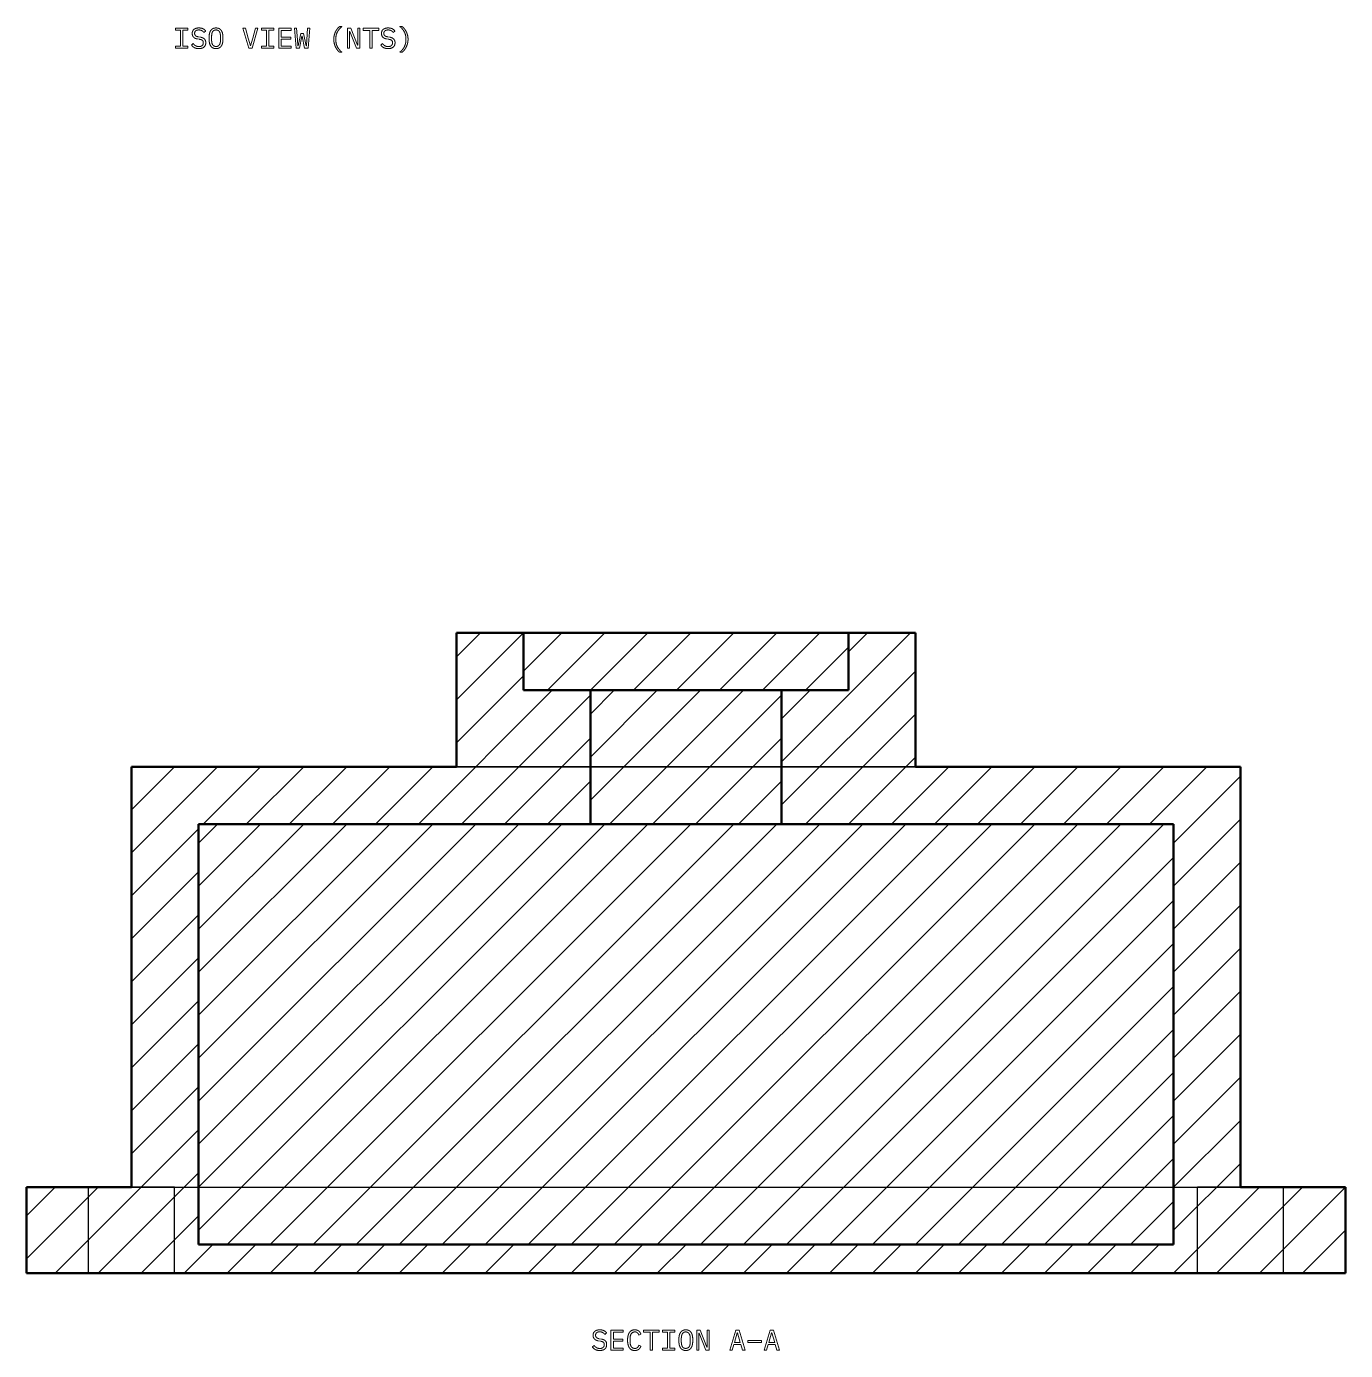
# Model space of a CAD drawing. Header units: millimetres. Extents: x 41 to 831, y 11 to 584.
# Drawn here: x 416 to 554, y 197.4 to 335.9 of the extents above; entities that cross this region are included whole.
import ezdxf

# ---------------------------------------------------------------- set-up
doc = ezdxf.new("R2010")
doc.units = ezdxf.units.MM
for name, color, linetype, lineweight in [('dims', 7, 'Continuous', 5), ('hidden', 7, 'Continuous', 25), ('part', 7, 'Continuous', 50)]:
    doc.layers.add(name, color=color, linetype=linetype, lineweight=lineweight)

msp = doc.modelspace()

# ---------------------------------------------------------------- linework, layer by layer
at = {"layer": 'dims'}
for p, q in [((431.58, 335.76), (431.58, 335.56)), ((432.88, 335.76), (431.58, 335.76)), ((431.58, 335.56), (432.11, 335.56)), ((432.11, 335.56), (432.11, 333.87)), ((432.36, 335.56), (432.88, 335.56)), ((432.36, 333.87), (432.36, 335.56)), ((432.88, 335.56), (432.88, 335.76)), ((434.56, 335.32), (434.74, 335.47)), ((438.64, 335.76), (439.26, 333.66)), ((438.91, 335.76), (438.64, 335.76)), ((439.2, 334.71), (438.91, 335.76)), ((439.6, 333.66), (440.22, 335.76)), ((439.97, 335.76), (439.67, 334.71)), ((440.22, 335.76), (439.97, 335.76)), ((440.58, 335.76), (440.58, 335.56)), ((441.88, 335.76), (440.58, 335.76)), ((440.58, 335.56), (441.11, 335.56)), ((441.11, 335.56), (441.11, 333.87)), ((441.36, 335.56), (441.88, 335.56)), ((441.36, 333.87), (441.36, 335.56)), ((441.88, 335.56), (441.88, 335.76)), ((442.4, 335.76), (442.4, 333.66)), ((443.69, 335.76), (442.4, 335.76)), ((442.65, 335.54), (443.69, 335.54)), ((442.65, 334.83), (442.65, 335.54)), ((443.69, 335.54), (443.69, 335.76)), ((444.04, 335.76), (444.2, 333.66)), ((444.26, 335.76), (444.04, 335.76)), ((444.35, 334.56), (444.26, 335.76)), ((445.41, 335.76), (445.32, 334.56)), ((445.63, 335.76), (445.41, 335.76)), ((445.46, 333.66), (445.63, 335.76)), ((449.01, 335.94), (448.77, 335.94)), ((449.57, 335.76), (449.57, 333.66)), ((449.93, 335.76), (449.57, 335.76)), ((449.8, 335.43), (449.82, 335.43)), ((449.8, 333.66), (449.8, 335.43)), ((449.82, 335.43), (450.53, 333.66)), ((450.64, 333.99), (449.93, 335.76)), ((450.66, 335.76), (450.66, 333.99)), ((450.89, 335.76), (450.66, 335.76)), ((450.89, 333.66), (450.89, 335.76)), ((451.21, 335.76), (451.21, 335.54)), ((452.86, 335.76), (451.21, 335.76)), ((451.21, 335.54), (451.91, 335.54)), ((451.91, 335.54), (451.91, 333.66)), ((452.16, 335.54), (452.86, 335.54)), ((452.16, 333.66), (452.16, 335.54)), ((452.86, 335.54), (452.86, 335.76)), ((454.36, 335.32), (454.54, 335.47)), ((455.29, 335.94), (455.05, 335.94)), ((431.58, 333.87), (431.58, 333.66)), ((432.11, 333.87), (431.58, 333.87)), ((432.88, 333.87), (432.36, 333.87)), ((432.88, 333.66), (432.88, 333.87)), ((433.45, 334.15), (433.27, 334)), ((433.88, 334.64), (434.11, 334.6)), ((434.21, 334.82), (433.99, 334.86)), ((435.37, 334.54), (435.37, 334.88)), ((436.3, 334.88), (436.3, 334.54)), ((439.43, 333.92), (439.2, 334.71)), ((439.44, 333.92), (439.43, 333.92)), ((439.67, 334.71), (439.44, 333.92)), ((440.58, 333.87), (440.58, 333.66)), ((441.11, 333.87), (440.58, 333.87)), ((441.88, 333.87), (441.36, 333.87)), ((441.88, 333.66), (441.88, 333.87)), ((443.66, 334.83), (442.65, 334.83)), ((442.65, 334.62), (443.66, 334.62)), ((442.65, 333.88), (442.65, 334.62)), ((443.69, 333.88), (442.65, 333.88)), ((443.66, 334.62), (443.66, 334.83)), ((443.69, 333.66), (443.69, 333.88)), ((444.39, 333.93), (444.35, 334.56)), ((444.42, 333.93), (444.39, 333.93)), ((444.69, 335.21), (444.42, 333.93)), ((444.56, 333.66), (444.82, 334.92)), ((444.98, 335.21), (444.69, 335.21)), ((444.82, 334.92), (444.84, 334.92)), ((444.84, 334.92), (445.1, 333.66)), ((445.25, 333.93), (444.98, 335.21)), ((445.28, 333.93), (445.25, 333.93)), ((445.32, 334.56), (445.28, 333.93)), ((448.37, 334.47), (448.37, 334.73)), ((450.66, 333.99), (450.64, 333.99)), ((453.25, 334.15), (453.07, 334)), ((453.68, 334.64), (453.91, 334.6)), ((454.01, 334.82), (453.79, 334.86)), ((455.69, 334.73), (455.69, 334.47)), ((431.58, 333.66), (432.88, 333.66)), ((439.26, 333.66), (439.6, 333.66)), ((440.58, 333.66), (441.88, 333.66)), ((442.4, 333.66), (443.69, 333.66)), ((444.2, 333.66), (444.56, 333.66)), ((445.1, 333.66), (445.46, 333.66)), ((448.77, 333.25), (449.01, 333.25)), ((449.57, 333.66), (449.8, 333.66)), ((450.53, 333.66), (450.89, 333.66)), ((451.91, 333.66), (452.16, 333.66)), ((455.05, 333.25), (455.29, 333.25)), ((461, 265.5), (468, 272.5)), ((461, 270), (463.5, 272.5)), ((468, 268.5), (472, 272.5)), ((470.5, 266.5), (476.5, 272.5)), ((475, 266.5), (481, 272.5)), ((479.5, 266.5), (485.5, 272.5)), ((484, 266.5), (490, 272.5)), ((488.5, 266.5), (494.5, 272.5)), ((493, 266.5), (499, 272.5)), ((495, 259), (508.5, 272.5)), ((502, 270.5), (504, 272.5)), ((497.5, 266.5), (502, 271)), ((461, 261), (468, 268)), ((495, 254.5), (509, 268.5)), ((457, 252.5), (471, 266.5)), ((461.5, 252.5), (475, 266)), ((475, 255), (486.5, 266.5)), ((475, 259.5), (482, 266.5)), ((475, 264), (477.5, 266.5)), ((477, 252.5), (491, 266.5)), ((481.5, 252.5), (495, 266)), ((495, 263.5), (498, 266.5)), ((497.5, 252.5), (509, 264)), ((466, 252.5), (475, 261.5)), ((486, 252.5), (495, 261.5)), ((502, 252.5), (509, 259.5)), ((427, 249.5), (436, 258.5)), ((427, 254), (431.5, 258.5)), ((434.5, 252.5), (440.5, 258.5)), ((439, 252.5), (445, 258.5)), ((443.5, 252.5), (449.5, 258.5)), ((448, 252.5), (454, 258.5)), ((452.5, 252.5), (458.5, 258.5)), ((506.5, 252.5), (512.5, 258.5)), ((511, 252.5), (517, 258.5)), ((515.5, 252.5), (521.5, 258.5)), ((520, 252.5), (526, 258.5)), ((524.5, 252.5), (530.5, 258.5)), ((529, 252.5), (535, 258.5)), ((533.5, 252.5), (539.5, 258.5)), ((470.5, 252.5), (475, 257)), ((490.5, 252.5), (495, 257)), ((536, 250.5), (543, 257.5)), ((434, 210), (476.5, 252.5)), ((434, 214.5), (472, 252.5)), ((434, 219), (467.5, 252.5)), ((434, 223.5), (463, 252.5)), ((434, 228), (458.5, 252.5)), ((434, 232.5), (454, 252.5)), ((434, 237), (449.5, 252.5)), ((434, 241.5), (445, 252.5)), ((434, 246), (440.5, 252.5)), ((434, 250.5), (436, 252.5)), ((437, 208.5), (481, 252.5)), ((441.5, 208.5), (485.5, 252.5)), ((446, 208.5), (490, 252.5)), ((450.5, 208.5), (494.5, 252.5)), ((455, 208.5), (499, 252.5)), ((459.5, 208.5), (503.5, 252.5)), ((464, 208.5), (508, 252.5)), ((468.5, 208.5), (512.5, 252.5)), ((473, 208.5), (517, 252.5)), ((477.5, 208.5), (521.5, 252.5)), ((482, 208.5), (526, 252.5)), ((486.5, 208.5), (530.5, 252.5)), ((491, 208.5), (535, 252.5)), ((536, 246), (543, 253)), ((427, 245), (434, 252)), ((495.5, 208.5), (536, 249)), ((536, 241.5), (543, 248.5)), ((427, 240.5), (434, 247.5)), ((500, 208.5), (536, 244.5)), ((536, 237), (543, 244)), ((427, 236), (434, 243)), ((504.5, 208.5), (536, 240)), ((427, 231.5), (434, 238.5)), ((536, 232.5), (543, 239.5)), ((509, 208.5), (536, 235.5)), ((536, 228), (543, 235)), ((427, 227), (434, 234)), ((513.5, 208.5), (536, 231)), ((536, 223.5), (543, 230.5)), ((427, 222.5), (434, 229.5)), ((518, 208.5), (536, 226.5)), ((536, 219), (543, 226)), ((427, 218), (434, 225)), ((522.5, 208.5), (536, 222)), ((419, 205.5), (434, 220.5)), ((536, 214.5), (543, 221.5)), ((527, 208.5), (536, 217.5)), ((536, 210), (543, 217)), ((423.5, 205.5), (434, 216)), ((416, 207), (423.5, 214.5)), ((416, 211.5), (419, 214.5)), ((536, 205.5), (545, 214.5)), ((540.5, 205.5), (549.5, 214.5)), ((545, 205.5), (554, 214.5)), ((531.5, 208.5), (536, 213)), ((428, 205.5), (434, 211.5)), ((549.5, 205.5), (554, 210)), ((432.5, 205.5), (435.5, 208.5)), ((437, 205.5), (440, 208.5)), ((441.5, 205.5), (444.5, 208.5)), ((446, 205.5), (449, 208.5)), ((450.5, 205.5), (453.5, 208.5)), ((455, 205.5), (458, 208.5)), ((459.5, 205.5), (462.5, 208.5)), ((464, 205.5), (467, 208.5)), ((468.5, 205.5), (471.5, 208.5)), ((473, 205.5), (476, 208.5)), ((477.5, 205.5), (480.5, 208.5)), ((482, 205.5), (485, 208.5)), ((486.5, 205.5), (489.5, 208.5)), ((491, 205.5), (494, 208.5)), ((495.5, 205.5), (498.5, 208.5)), ((500, 205.5), (503, 208.5)), ((504.5, 205.5), (507.5, 208.5)), ((509, 205.5), (512, 208.5)), ((513.5, 205.5), (516.5, 208.5)), ((518, 205.5), (521, 208.5)), ((522.5, 205.5), (525.5, 208.5)), ((527, 205.5), (530, 208.5)), ((531.5, 205.5), (534.5, 208.5)), ((477.15, 199.55), (477.15, 197.45)), ((478.44, 199.55), (477.15, 199.55)), ((478.44, 199.33), (478.44, 199.55)), ((480.55, 199.55), (480.55, 199.33)), ((482.2, 199.55), (480.55, 199.55)), ((482.2, 199.33), (482.2, 199.55)), ((482.53, 199.55), (482.53, 199.35)), ((483.83, 199.55), (482.53, 199.55)), ((483.83, 199.35), (483.83, 199.55)), ((486.12, 199.55), (486.12, 197.45)), ((486.47, 199.55), (486.12, 199.55)), ((487.19, 197.78), (486.47, 199.55)), ((487.21, 199.55), (487.21, 197.78)), ((487.44, 199.55), (487.21, 199.55)), ((487.44, 197.45), (487.44, 199.55)), ((490.21, 199.55), (489.57, 197.45)), ((490.55, 199.55), (490.21, 199.55)), ((491.19, 197.45), (490.55, 199.55)), ((493.81, 199.55), (493.17, 197.45)), ((494.15, 199.55), (493.81, 199.55)), ((494.79, 197.45), (494.15, 199.55)), ((475.82, 198.43), (476.06, 198.39)), ((476.16, 198.61), (475.93, 198.65)), ((476.51, 199.11), (476.69, 199.26)), ((477.4, 199.33), (478.44, 199.33)), ((477.4, 198.62), (477.4, 199.33)), ((478.4, 198.62), (477.4, 198.62)), ((477.4, 198.4), (478.4, 198.4)), ((477.4, 197.67), (477.4, 198.4)), ((478.4, 198.4), (478.4, 198.62)), ((479.15, 198.33), (479.15, 198.67)), ((480.08, 199.03), (480.29, 199.12)), ((480.55, 199.33), (481.25, 199.33)), ((481.25, 199.33), (481.25, 197.45)), ((481.5, 199.33), (482.2, 199.33)), ((481.5, 197.45), (481.5, 199.33)), ((482.53, 199.35), (483.05, 199.35)), ((483.05, 199.35), (483.05, 197.65)), ((483.3, 199.35), (483.83, 199.35)), ((483.3, 197.65), (483.3, 199.35)), ((484.51, 198.33), (484.51, 198.67)), ((485.44, 198.67), (485.44, 198.33)), ((486.35, 199.22), (486.37, 199.22)), ((486.35, 197.45), (486.35, 199.22)), ((486.37, 199.22), (487.08, 197.45)), ((490.07, 198.27), (490.36, 199.28)), ((490.68, 198.27), (490.07, 198.27)), ((490.36, 199.28), (490.39, 199.28)), ((490.39, 199.28), (490.68, 198.27)), ((491.46, 198.48), (491.46, 198.25)), ((492.9, 198.48), (491.46, 198.48)), ((491.46, 198.25), (492.9, 198.25)), ((492.9, 198.25), (492.9, 198.48)), ((493.67, 198.27), (493.96, 199.28)), ((494.28, 198.27), (493.67, 198.27)), ((493.96, 199.28), (493.99, 199.28)), ((493.99, 199.28), (494.28, 198.27)), ((475.4, 197.94), (475.21, 197.79)), ((477.15, 197.45), (478.44, 197.45)), ((478.44, 197.67), (477.4, 197.67)), ((478.44, 197.45), (478.44, 197.67)), ((480.29, 197.88), (480.08, 197.97)), ((481.25, 197.45), (481.5, 197.45)), ((482.53, 197.65), (482.53, 197.45)), ((483.05, 197.65), (482.53, 197.65)), ((482.53, 197.45), (483.83, 197.45)), ((483.83, 197.65), (483.3, 197.65)), ((483.83, 197.45), (483.83, 197.65)), ((486.12, 197.45), (486.35, 197.45)), ((487.08, 197.45), (487.44, 197.45)), ((487.21, 197.78), (487.19, 197.78)), ((489.57, 197.45), (489.83, 197.45)), ((489.83, 197.45), (490.01, 198.05)), ((490.01, 198.05), (490.74, 198.05)), ((490.74, 198.05), (490.92, 197.45)), ((490.92, 197.45), (491.19, 197.45)), ((493.17, 197.45), (493.43, 197.45)), ((493.43, 197.45), (493.61, 198.05)), ((493.61, 198.05), (494.34, 198.05)), ((494.34, 198.05), (494.52, 197.45)), ((494.52, 197.45), (494.79, 197.45))]:
    msp.add_line(p, q, dxfattribs=at)
for points in [[(433.34, 335.21), (433.34, 335.5), (433.53, 335.65)], [(433.53, 335.65), (433.72, 335.79), (434.04, 335.79)], [(433.71, 335.49), (433.59, 335.4), (433.59, 335.22)], [(434.03, 335.58), (433.82, 335.58), (433.71, 335.49)], [(434.35, 335.51), (434.23, 335.58), (434.03, 335.58)], [(434.04, 335.79), (434.29, 335.79), (434.46, 335.71)], [(434.56, 335.32), (434.48, 335.43), (434.35, 335.51)], [(434.46, 335.71), (434.63, 335.63), (434.74, 335.47)], [(435.14, 335.17), (435.18, 335.37), (435.27, 335.51)], [(435.27, 335.51), (435.36, 335.65), (435.5, 335.72)], [(435.47, 335.39), (435.42, 335.3), (435.39, 335.17)], [(435.62, 335.53), (435.53, 335.48), (435.47, 335.39)], [(435.5, 335.72), (435.64, 335.79), (435.83, 335.79)], [(435.83, 335.58), (435.71, 335.58), (435.62, 335.53)], [(435.83, 335.79), (436.02, 335.79), (436.16, 335.72)], [(436.04, 335.53), (435.96, 335.58), (435.83, 335.58)], [(436.19, 335.39), (436.13, 335.48), (436.04, 335.53)], [(436.16, 335.72), (436.3, 335.65), (436.39, 335.51)], [(436.27, 335.17), (436.25, 335.3), (436.19, 335.39)], [(436.39, 335.51), (436.48, 335.37), (436.52, 335.17)], [(448.2, 335.02), (448.25, 335.22), (448.33, 335.4)], [(448.33, 335.4), (448.42, 335.57), (448.53, 335.71)], [(448.56, 335.43), (448.47, 335.28), (448.42, 335.1)], [(448.53, 335.71), (448.64, 335.85), (448.77, 335.94)], [(448.77, 335.71), (448.65, 335.58), (448.56, 335.43)], [(449.01, 335.94), (448.88, 335.85), (448.77, 335.71)], [(453.14, 335.21), (453.14, 335.5), (453.33, 335.65)], [(453.33, 335.65), (453.52, 335.79), (453.84, 335.79)], [(453.51, 335.49), (453.39, 335.4), (453.39, 335.22)], [(453.83, 335.58), (453.62, 335.58), (453.51, 335.49)], [(454.15, 335.51), (454.03, 335.58), (453.83, 335.58)], [(453.84, 335.79), (454.09, 335.79), (454.26, 335.71)], [(454.36, 335.32), (454.28, 335.43), (454.15, 335.51)], [(454.26, 335.71), (454.43, 335.63), (454.54, 335.47)], [(455.3, 335.71), (455.18, 335.85), (455.05, 335.94)], [(455.29, 335.94), (455.42, 335.85), (455.53, 335.71)], [(455.5, 335.43), (455.41, 335.58), (455.3, 335.71)], [(455.64, 335.1), (455.59, 335.28), (455.5, 335.43)], [(455.53, 335.71), (455.65, 335.57), (455.73, 335.4)], [(455.73, 335.4), (455.82, 335.22), (455.87, 335.02)], [(433.56, 333.73), (433.38, 333.84), (433.27, 334)], [(433.37, 335.02), (433.34, 335.11), (433.34, 335.21)], [(433.46, 334.85), (433.39, 334.93), (433.37, 335.02)], [(433.45, 334.15), (433.57, 333.99), (433.71, 333.92)], [(433.62, 334.72), (433.52, 334.78), (433.46, 334.85)], [(433.59, 335.22), (433.59, 335.08), (433.68, 334.99)], [(433.88, 334.64), (433.73, 334.67), (433.62, 334.72)], [(433.68, 334.99), (433.76, 334.9), (433.99, 334.86)], [(433.71, 333.92), (433.85, 333.84), (434.03, 333.84)], [(434.03, 333.84), (434.26, 333.84), (434.38, 333.95)], [(434.42, 334.48), (434.33, 334.57), (434.11, 334.6)], [(434.21, 334.82), (434.36, 334.8), (434.47, 334.74)], [(434.38, 333.95), (434.5, 334.05), (434.5, 334.24)], [(434.5, 334.24), (434.5, 334.4), (434.42, 334.48)], [(434.47, 334.74), (434.57, 334.69), (434.64, 334.61)], [(434.76, 334.25), (434.76, 333.96), (434.57, 333.79)], [(434.64, 334.61), (434.7, 334.54), (434.73, 334.44)], [(434.73, 334.44), (434.76, 334.35), (434.76, 334.25)], [(435.1, 334.71), (435.1, 334.97), (435.14, 335.17)], [(435.14, 334.25), (435.1, 334.45), (435.1, 334.71)], [(435.27, 333.91), (435.18, 334.05), (435.14, 334.25)], [(435.5, 333.7), (435.36, 333.78), (435.27, 333.91)], [(435.39, 335.17), (435.37, 335.04), (435.37, 334.88)], [(435.37, 334.54), (435.37, 334.38), (435.39, 334.25)], [(435.39, 334.25), (435.42, 334.13), (435.47, 334.04)], [(435.47, 334.04), (435.53, 333.95), (435.62, 333.9)], [(435.62, 333.9), (435.71, 333.85), (435.83, 333.85)], [(435.83, 333.85), (435.96, 333.85), (436.04, 333.9)], [(436.04, 333.9), (436.13, 333.95), (436.19, 334.04)], [(436.39, 333.91), (436.3, 333.78), (436.16, 333.7)], [(436.19, 334.04), (436.25, 334.13), (436.27, 334.25)], [(436.3, 334.88), (436.3, 335.04), (436.27, 335.17)], [(436.27, 334.25), (436.3, 334.38), (436.3, 334.54)], [(436.52, 334.25), (436.48, 334.05), (436.39, 333.91)], [(436.52, 335.17), (436.56, 334.97), (436.56, 334.71)], [(436.56, 334.71), (436.56, 334.45), (436.52, 334.25)], [(448.15, 334.6), (448.15, 334.82), (448.2, 335.02)], [(448.2, 334.18), (448.15, 334.38), (448.15, 334.6)], [(448.33, 333.8), (448.25, 333.97), (448.2, 334.18)], [(448.42, 335.1), (448.37, 334.92), (448.37, 334.73)], [(448.37, 334.47), (448.37, 334.28), (448.42, 334.1)], [(448.42, 334.1), (448.47, 333.92), (448.56, 333.76)], [(453.36, 333.73), (453.18, 333.84), (453.07, 334)], [(453.17, 335.02), (453.14, 335.11), (453.14, 335.21)], [(453.26, 334.85), (453.19, 334.93), (453.17, 335.02)], [(453.25, 334.15), (453.37, 333.99), (453.51, 333.92)], [(453.42, 334.72), (453.32, 334.78), (453.26, 334.85)], [(453.39, 335.22), (453.39, 335.08), (453.48, 334.99)], [(453.68, 334.64), (453.53, 334.67), (453.42, 334.72)], [(453.48, 334.99), (453.56, 334.9), (453.79, 334.86)], [(453.51, 333.92), (453.65, 333.84), (453.83, 333.84)], [(453.83, 333.84), (454.06, 333.84), (454.18, 333.95)], [(454.22, 334.48), (454.13, 334.57), (453.91, 334.6)], [(454.01, 334.82), (454.16, 334.8), (454.27, 334.74)], [(454.18, 333.95), (454.3, 334.05), (454.3, 334.24)], [(454.3, 334.24), (454.3, 334.4), (454.22, 334.48)], [(454.27, 334.74), (454.37, 334.69), (454.44, 334.61)], [(454.56, 334.25), (454.56, 333.96), (454.37, 333.79)], [(454.44, 334.61), (454.5, 334.54), (454.53, 334.44)], [(454.53, 334.44), (454.56, 334.35), (454.56, 334.25)], [(455.5, 333.76), (455.59, 333.92), (455.64, 334.1)], [(455.69, 334.73), (455.69, 334.92), (455.64, 335.1)], [(455.64, 334.1), (455.69, 334.28), (455.69, 334.47)], [(455.87, 334.18), (455.82, 333.97), (455.73, 333.8)], [(455.87, 335.02), (455.92, 334.82), (455.92, 334.6)], [(455.92, 334.6), (455.92, 334.38), (455.87, 334.18)], [(434.03, 333.63), (433.74, 333.63), (433.56, 333.73)], [(434.57, 333.79), (434.38, 333.63), (434.03, 333.63)], [(435.83, 333.63), (435.64, 333.63), (435.5, 333.7)], [(436.16, 333.7), (436.02, 333.63), (435.83, 333.63)], [(448.53, 333.48), (448.42, 333.63), (448.33, 333.8)], [(448.77, 333.25), (448.64, 333.34), (448.53, 333.48)], [(448.56, 333.76), (448.65, 333.61), (448.77, 333.48)], [(448.77, 333.48), (448.88, 333.35), (449.01, 333.25)], [(453.83, 333.63), (453.54, 333.63), (453.36, 333.73)], [(454.37, 333.79), (454.18, 333.63), (453.83, 333.63)], [(455.05, 333.25), (455.18, 333.35), (455.3, 333.48)], [(455.53, 333.48), (455.42, 333.34), (455.29, 333.25)], [(455.3, 333.48), (455.41, 333.61), (455.5, 333.76)], [(455.73, 333.8), (455.65, 333.63), (455.53, 333.48)], [(475.47, 199.44), (475.66, 199.58), (475.98, 199.58)], [(475.98, 199.58), (476.24, 199.58), (476.41, 199.5)], [(476.41, 199.5), (476.58, 199.41), (476.69, 199.26)], [(479.08, 199.3), (479.26, 199.58), (479.65, 199.58)], [(479.65, 199.58), (479.79, 199.58), (479.9, 199.54)], [(479.9, 199.54), (480, 199.5), (480.08, 199.44)], [(484.42, 199.3), (484.51, 199.44), (484.65, 199.51)], [(484.65, 199.51), (484.79, 199.58), (484.98, 199.58)], [(484.98, 199.58), (485.17, 199.58), (485.31, 199.51)], [(485.31, 199.51), (485.45, 199.44), (485.54, 199.3)], [(475.28, 199), (475.28, 199.29), (475.47, 199.44)], [(475.31, 198.81), (475.28, 198.9), (475.28, 199)], [(475.4, 198.64), (475.34, 198.72), (475.31, 198.81)], [(475.57, 198.51), (475.46, 198.57), (475.4, 198.64)], [(475.65, 199.28), (475.54, 199.19), (475.54, 199.01)], [(475.54, 199.01), (475.54, 198.87), (475.63, 198.78)], [(475.82, 198.43), (475.67, 198.46), (475.57, 198.51)], [(475.63, 198.78), (475.71, 198.69), (475.93, 198.65)], [(475.98, 199.37), (475.77, 199.37), (475.65, 199.28)], [(476.3, 199.29), (476.18, 199.37), (475.98, 199.37)], [(476.36, 198.27), (476.27, 198.36), (476.06, 198.39)], [(476.16, 198.61), (476.31, 198.58), (476.42, 198.53)], [(476.51, 199.11), (476.42, 199.22), (476.3, 199.29)], [(476.45, 198.03), (476.45, 198.19), (476.36, 198.27)], [(476.42, 198.53), (476.52, 198.48), (476.59, 198.4)], [(476.59, 198.4), (476.65, 198.33), (476.68, 198.23)], [(476.68, 198.23), (476.7, 198.14), (476.7, 198.04)], [(478.89, 198.5), (478.89, 199.03), (479.08, 199.3)], [(479.08, 197.7), (478.89, 197.97), (478.89, 198.5)], [(479.28, 199.17), (479.15, 198.99), (479.15, 198.67)], [(479.15, 198.33), (479.15, 198.01), (479.28, 197.82)], [(479.65, 199.36), (479.4, 199.36), (479.28, 199.17)], [(479.81, 199.34), (479.74, 199.36), (479.65, 199.36)], [(479.93, 199.26), (479.88, 199.31), (479.81, 199.34)], [(480.01, 199.16), (479.98, 199.22), (479.93, 199.26)], [(480.08, 199.03), (480.05, 199.09), (480.01, 199.16)], [(480.08, 199.44), (480.15, 199.37), (480.2, 199.29)], [(480.2, 199.29), (480.25, 199.21), (480.29, 199.12)], [(484.25, 198.5), (484.25, 198.75), (484.29, 198.96)], [(484.29, 198.04), (484.25, 198.24), (484.25, 198.5)], [(484.29, 198.96), (484.33, 199.16), (484.42, 199.3)], [(484.54, 198.96), (484.51, 198.83), (484.51, 198.67)], [(484.51, 198.33), (484.51, 198.17), (484.54, 198.04)], [(484.62, 199.17), (484.56, 199.09), (484.54, 198.96)], [(484.76, 199.31), (484.68, 199.26), (484.62, 199.17)], [(484.98, 199.36), (484.85, 199.36), (484.76, 199.31)], [(485.19, 199.31), (485.1, 199.36), (484.98, 199.36)], [(485.33, 199.17), (485.28, 199.26), (485.19, 199.31)], [(485.42, 198.96), (485.39, 199.09), (485.33, 199.17)], [(485.44, 198.67), (485.44, 198.83), (485.42, 198.96)], [(485.42, 198.04), (485.44, 198.17), (485.44, 198.33)], [(485.54, 199.3), (485.63, 199.16), (485.67, 198.96)], [(485.67, 198.96), (485.71, 198.75), (485.71, 198.5)], [(485.71, 198.5), (485.71, 198.24), (485.67, 198.04)], [(475.51, 197.52), (475.33, 197.62), (475.21, 197.79)], [(475.4, 197.94), (475.52, 197.78), (475.66, 197.71)], [(475.97, 197.42), (475.69, 197.42), (475.51, 197.52)], [(475.66, 197.71), (475.79, 197.63), (475.98, 197.63)], [(476.51, 197.58), (476.32, 197.42), (475.97, 197.42)], [(475.98, 197.63), (476.21, 197.63), (476.33, 197.74)], [(476.33, 197.74), (476.45, 197.84), (476.45, 198.03)], [(476.7, 198.04), (476.7, 197.75), (476.51, 197.58)], [(479.65, 197.42), (479.26, 197.42), (479.08, 197.7)], [(479.28, 197.82), (479.4, 197.64), (479.65, 197.64)], [(479.65, 197.64), (479.74, 197.64), (479.81, 197.66)], [(479.9, 197.46), (479.79, 197.42), (479.65, 197.42)], [(479.81, 197.66), (479.88, 197.69), (479.93, 197.74)], [(480.08, 197.56), (480, 197.5), (479.9, 197.46)], [(479.93, 197.74), (479.98, 197.78), (480.01, 197.84)], [(480.01, 197.84), (480.05, 197.91), (480.08, 197.97)], [(480.2, 197.71), (480.15, 197.63), (480.08, 197.56)], [(480.29, 197.88), (480.25, 197.79), (480.2, 197.71)], [(484.42, 197.7), (484.33, 197.84), (484.29, 198.04)], [(484.65, 197.49), (484.51, 197.56), (484.42, 197.7)], [(484.54, 198.04), (484.56, 197.91), (484.62, 197.82)], [(484.62, 197.82), (484.68, 197.73), (484.76, 197.69)], [(484.98, 197.42), (484.79, 197.42), (484.65, 197.49)], [(484.76, 197.69), (484.85, 197.64), (484.98, 197.64)], [(484.98, 197.64), (485.1, 197.64), (485.19, 197.69)], [(485.31, 197.49), (485.17, 197.42), (484.98, 197.42)], [(485.19, 197.69), (485.28, 197.73), (485.33, 197.82)], [(485.54, 197.7), (485.45, 197.56), (485.31, 197.49)], [(485.33, 197.82), (485.39, 197.91), (485.42, 198.04)], [(485.67, 198.04), (485.63, 197.84), (485.54, 197.7)]]:
    msp.add_open_spline(points, degree=2, dxfattribs=at)
at = {"layer": 'hidden'}
for p, q in [((427, 258.5), (543, 258.5)), ((427, 214.5), (427, 258.5)), ((543, 214.5), (543, 258.5)), ((434, 252.5), (536, 252.5)), ((434, 208.5), (434, 252.5)), ((536, 208.5), (536, 252.5)), ((416, 205.5), (416, 214.5)), ((416, 214.5), (554, 214.5)), ((422.5, 205.5), (422.5, 214.5)), ((427, 214.5), (431.5, 214.5)), ((431.5, 214.5), (538.5, 214.5)), ((431.5, 205.5), (431.5, 214.5)), ((538.5, 214.5), (543, 214.5)), ((538.5, 205.5), (538.5, 214.5)), ((547.5, 205.5), (547.5, 214.5)), ((554, 205.5), (554, 214.5)), ((434, 208.5), (536, 208.5)), ((416, 205.5), (554, 205.5))]:
    msp.add_line(p, q, dxfattribs=at)
for points in [[(509, 272.5), (508.4, 272.5), (506.62, 272.5), (503.76, 272.5), (499.96, 272.5), (495.41, 272.5), (490.34, 272.5), (485, 272.5), (479.66, 272.5), (474.59, 272.5), (470.04, 272.5), (466.24, 272.5), (463.38, 272.5), (461.6, 272.5), (461, 272.5)], [(502, 266.5), (501.57, 266.5), (500.32, 266.5), (498.29, 266.5), (495.6, 266.5), (492.38, 266.5), (488.78, 266.5), (485, 266.5), (481.22, 266.5), (477.62, 266.5), (474.4, 266.5), (471.71, 266.5), (469.68, 266.5), (468.43, 266.5), (468, 266.5)], [(509, 258.5), (508.4, 258.5), (506.62, 258.5), (503.76, 258.5), (499.96, 258.5), (495.41, 258.5), (490.34, 258.5), (485, 258.5), (479.66, 258.5), (474.59, 258.5), (470.04, 258.5), (466.24, 258.5), (463.38, 258.5), (461.6, 258.5), (461, 258.5)], [(431.5, 214.5), (431.39, 214.5), (431.05, 214.5), (430.52, 214.5), (429.81, 214.5), (428.95, 214.5), (428, 214.5), (427, 214.5), (426, 214.5), (425.05, 214.5), (424.19, 214.5), (423.48, 214.5), (422.95, 214.5), (422.61, 214.5), (422.5, 214.5)], [(547.5, 214.5), (547.39, 214.5), (547.05, 214.5), (546.52, 214.5), (545.81, 214.5), (544.95, 214.5), (544, 214.5), (543, 214.5), (542, 214.5), (541.05, 214.5), (540.19, 214.5), (539.48, 214.5), (538.95, 214.5), (538.61, 214.5), (538.5, 214.5)], [(431.5, 205.5), (431.39, 205.5), (431.05, 205.5), (430.52, 205.5), (429.81, 205.5), (428.95, 205.5), (428, 205.5), (427, 205.5), (426, 205.5), (425.05, 205.5), (424.19, 205.5), (423.48, 205.5), (422.95, 205.5), (422.61, 205.5), (422.5, 205.5)], [(422.5, 205.5), (422.61, 205.5), (422.95, 205.5), (423.48, 205.5), (424.19, 205.5), (425.05, 205.5), (426, 205.5), (427, 205.5), (428, 205.5), (428.95, 205.5), (429.81, 205.5), (430.52, 205.5), (431.05, 205.5), (431.39, 205.5), (431.5, 205.5)], [(547.5, 205.5), (547.39, 205.5), (547.05, 205.5), (546.52, 205.5), (545.81, 205.5), (544.95, 205.5), (544, 205.5), (543, 205.5), (542, 205.5), (541.05, 205.5), (540.19, 205.5), (539.48, 205.5), (538.95, 205.5), (538.61, 205.5), (538.5, 205.5)], [(538.5, 205.5), (538.61, 205.5), (538.95, 205.5), (539.48, 205.5), (540.19, 205.5), (541.05, 205.5), (542, 205.5), (543, 205.5), (544, 205.5), (544.95, 205.5), (545.81, 205.5), (546.52, 205.5), (547.05, 205.5), (547.39, 205.5), (547.5, 205.5)]]:
    msp.add_open_spline(points, degree=1, dxfattribs=at)
for points, knots in [([(422.5, 214.5), (422.51, 214.5), (422.53, 214.5), (422.57, 214.5), (422.61, 214.5), (422.68, 214.5), (422.75, 214.5), (422.85, 214.5), (422.95, 214.5), (423.07, 214.5), (423.19, 214.5), (423.34, 214.5), (423.48, 214.5), (423.65, 214.5), (423.82, 214.5), (424.01, 214.5), (424.19, 214.5), (424.4, 214.5), (424.61, 214.5), (424.83, 214.5), (425.05, 214.5), (425.28, 214.5), (425.51, 214.5), (425.76, 214.5), (426, 214.5), (426.49, 214.5), (427, 214.5)], [0, 0, 0, 0.071429, 0.071429, 0.142857, 0.142857, 0.214286, 0.214286, 0.285714, 0.285714, 0.357143, 0.357143, 0.428571, 0.428571, 0.5, 0.5, 0.571429, 0.571429, 0.642857, 0.642857, 0.714286, 0.714286, 0.785714, 0.785714, 0.857143, 0.857143, 1, 1, 1]), ([(427, 214.5), (427.51, 214.5), (428, 214.5), (428.24, 214.5), (428.49, 214.5), (428.72, 214.5), (428.95, 214.5), (429.17, 214.5), (429.39, 214.5), (429.6, 214.5), (429.81, 214.5), (429.99, 214.5), (430.18, 214.5), (430.35, 214.5), (430.52, 214.5), (430.66, 214.5), (430.81, 214.5), (430.93, 214.5), (431.05, 214.5), (431.15, 214.5), (431.25, 214.5), (431.32, 214.5), (431.39, 214.5), (431.43, 214.5), (431.47, 214.5), (431.49, 214.5), (431.5, 214.5)], [0, 0, 0, 0.142857, 0.142857, 0.214286, 0.214286, 0.285714, 0.285714, 0.357143, 0.357143, 0.428571, 0.428571, 0.5, 0.5, 0.571429, 0.571429, 0.642857, 0.642857, 0.714286, 0.714286, 0.785714, 0.785714, 0.857143, 0.857143, 0.928571, 0.928571, 1, 1, 1]), ([(538.5, 214.5), (538.51, 214.5), (538.53, 214.5), (538.57, 214.5), (538.61, 214.5), (538.68, 214.5), (538.75, 214.5), (538.85, 214.5), (538.95, 214.5), (539.07, 214.5), (539.19, 214.5), (539.34, 214.5), (539.48, 214.5), (539.65, 214.5), (539.82, 214.5), (540.01, 214.5), (540.19, 214.5), (540.4, 214.5), (540.61, 214.5), (540.83, 214.5), (541.05, 214.5), (541.28, 214.5), (541.51, 214.5), (541.76, 214.5), (542, 214.5), (542.49, 214.5), (543, 214.5)], [0, 0, 0, 0.071429, 0.071429, 0.142857, 0.142857, 0.214286, 0.214286, 0.285714, 0.285714, 0.357143, 0.357143, 0.428571, 0.428571, 0.5, 0.5, 0.571429, 0.571429, 0.642857, 0.642857, 0.714286, 0.714286, 0.785714, 0.785714, 0.857143, 0.857143, 1, 1, 1]), ([(543, 214.5), (543.51, 214.5), (544, 214.5), (544.24, 214.5), (544.49, 214.5), (544.72, 214.5), (544.95, 214.5), (545.17, 214.5), (545.39, 214.5), (545.6, 214.5), (545.81, 214.5), (545.99, 214.5), (546.18, 214.5), (546.35, 214.5), (546.52, 214.5), (546.66, 214.5), (546.81, 214.5), (546.93, 214.5), (547.05, 214.5), (547.15, 214.5), (547.25, 214.5), (547.32, 214.5), (547.39, 214.5), (547.43, 214.5), (547.47, 214.5), (547.49, 214.5), (547.5, 214.5)], [0, 0, 0, 0.142857, 0.142857, 0.214286, 0.214286, 0.285714, 0.285714, 0.357143, 0.357143, 0.428571, 0.428571, 0.5, 0.5, 0.571429, 0.571429, 0.642857, 0.642857, 0.714286, 0.714286, 0.785714, 0.785714, 0.857143, 0.857143, 0.928571, 0.928571, 1, 1, 1])]:
    msp.add_open_spline(points, degree=2, knots=knots, dxfattribs=at)
at = {"layer": 'part'}
for p, q in [((468, 272.5), (461, 272.5)), ((461, 258.5), (461, 272.5)), ((468, 266.5), (468, 272.5)), ((509, 272.5), (502, 272.5)), ((502, 266.5), (502, 272.5)), ((509, 258.5), (509, 272.5)), ((475, 266.5), (468, 266.5)), ((475, 252.5), (475, 266.5)), ((502, 266.5), (495, 266.5)), ((495, 252.5), (495, 266.5)), ((461, 258.5), (427, 258.5)), ((427, 214.5), (427, 258.5)), ((543, 258.5), (509, 258.5)), ((543, 214.5), (543, 258.5)), ((434, 208.5), (434, 252.5)), ((475, 252.5), (434, 252.5)), ((536, 252.5), (495, 252.5)), ((536, 208.5), (536, 252.5)), ((416, 205.5), (416, 214.5)), ((427, 214.5), (416, 214.5)), ((554, 214.5), (543, 214.5)), ((554, 205.5), (554, 214.5)), ((536, 208.5), (434, 208.5)), ((554, 205.5), (416, 205.5))]:
    msp.add_line(p, q, dxfattribs=at)
for points in [[(502, 272.5), (501.57, 272.5), (500.32, 272.5), (498.29, 272.5), (495.6, 272.5), (492.38, 272.5), (488.78, 272.5), (485, 272.5), (481.22, 272.5), (477.62, 272.5), (474.4, 272.5), (471.71, 272.5), (469.68, 272.5), (468.43, 272.5), (468, 272.5)], [(495, 266.5), (494.75, 266.5), (494.01, 266.5), (492.82, 266.5), (491.23, 266.5), (489.34, 266.5), (487.23, 266.5), (485, 266.5), (482.77, 266.5), (480.66, 266.5), (478.77, 266.5), (477.18, 266.5), (475.99, 266.5), (475.25, 266.5), (475, 266.5)], [(495, 252.5), (494.75, 252.5), (494.01, 252.5), (492.82, 252.5), (491.23, 252.5), (489.34, 252.5), (487.23, 252.5), (485, 252.5), (482.77, 252.5), (480.66, 252.5), (478.77, 252.5), (477.18, 252.5), (475.99, 252.5), (475.25, 252.5), (475, 252.5)]]:
    msp.add_open_spline(points, degree=1, dxfattribs=at)

doc.saveas('drawing.dxf')
